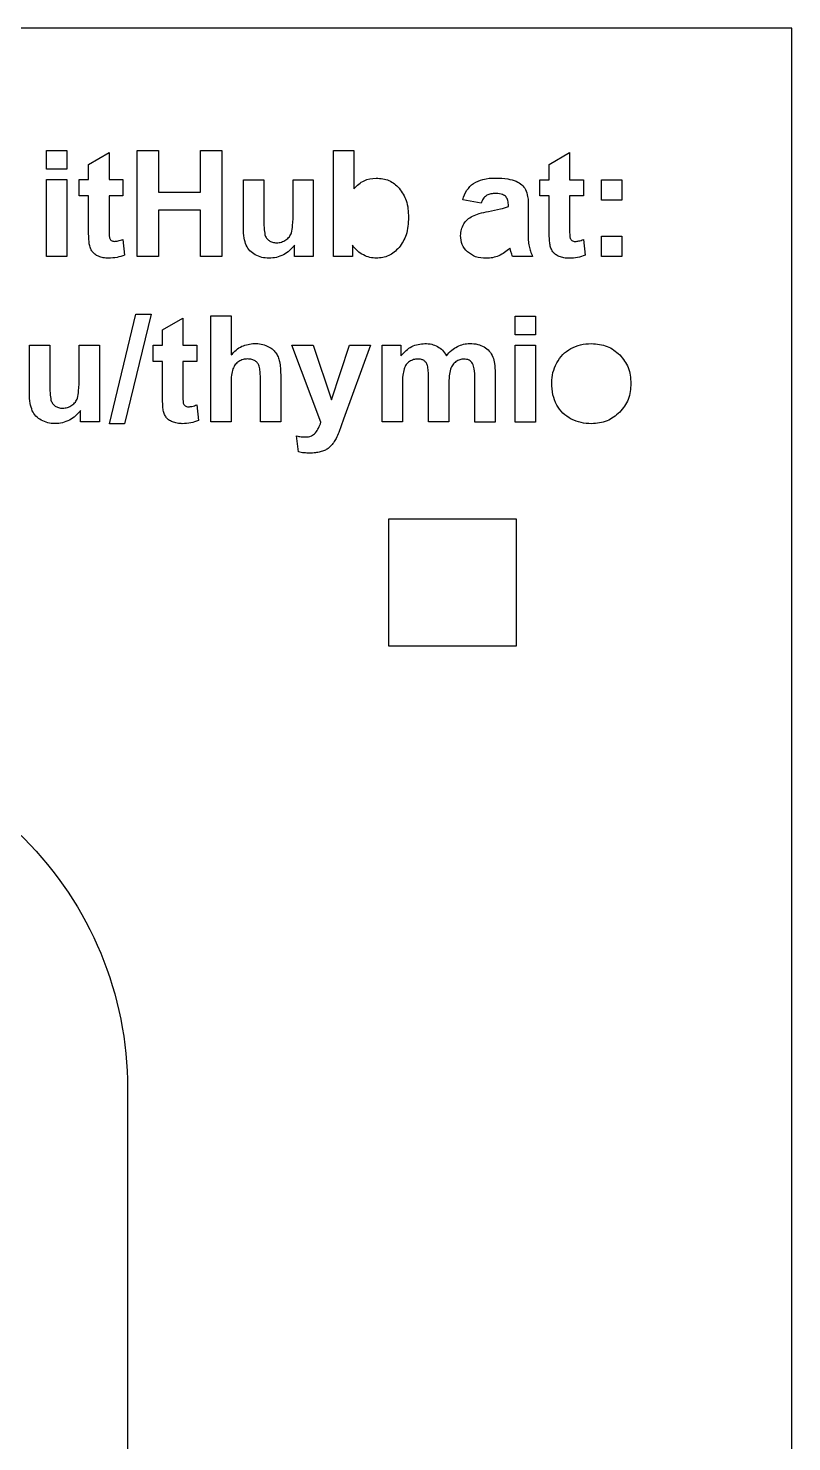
# Model space of a CAD drawing. Header units: millimetres. Extents: x -64 to 866, y -10 to 790.
# Drawn here: x 757.9 to 866, y 590 to 790 of the extents above; entities that cross this region are included whole.
import ezdxf

# ---------------------------------------------------------------- set-up
doc = ezdxf.new("R2010")
doc.units = ezdxf.units.MM
doc.layers.get('0').update_dxf_attribs({"linetype": 'CONTINUOUS'})

msp = doc.modelspace()

# ---------------------------------------------------------------- linework, layer by layer
for p, q in [((766.49, 770.74), (769.38, 772.41)), ((769.38, 772.41), (769.38, 768.58)), ((801.15, 757.7), (801.15, 772.7)), ((801.15, 772.7), (804.02, 772.7)), ((804.02, 772.7), (804.02, 767.3)), ((831.68, 770.72), (834.57, 772.4)), ((834.57, 772.4), (834.57, 768.56)), ((766.49, 768.58), (766.49, 770.74)), ((831.68, 768.56), (831.68, 770.72)), ((765.17, 766.29), (765.17, 768.58)), ((765.17, 768.58), (766.49, 768.58)), ((769.38, 768.58), (771.34, 768.58)), ((771.34, 768.58), (771.34, 766.28)), ((788.41, 761.69), (788.41, 768.57)), ((788.41, 768.57), (791.28, 768.57)), ((791.28, 768.57), (791.28, 763.58)), ((795.42, 763.98), (795.42, 768.57)), ((795.42, 768.57), (798.29, 768.57)), ((798.29, 768.57), (798.29, 757.7)), ((830.36, 766.27), (830.36, 768.56)), ((830.36, 768.56), (831.68, 768.56)), ((834.57, 768.56), (836.53, 768.56)), ((836.53, 768.56), (836.53, 766.27)), ((766.49, 766.28), (765.17, 766.29)), ((766.49, 761.55), (766.49, 766.28)), ((771.34, 766.28), (769.38, 766.28)), ((769.38, 766.28), (769.38, 761.9)), ((831.68, 766.27), (830.36, 766.27)), ((831.68, 761.53), (831.68, 766.27)), ((834.57, 766.27), (834.56, 761.89)), ((836.53, 766.27), (834.57, 766.27)), ((822.04, 765.25), (819.43, 765.72)), ((825.89, 764.78), (825.89, 765.07)), ((828.71, 764.62), (828.68, 761.26)), ((771.33, 760.12), (771.58, 757.89)), ((836.52, 760.11), (836.76, 757.88)), ((795.62, 757.7), (795.62, 759.33)), ((803.82, 759.3), (803.82, 757.7)), ((798.29, 757.7), (795.62, 757.7)), ((803.82, 757.7), (801.15, 757.7)), ((829.33, 757.69), (826.49, 757.69)), ((776.94, 747.32), (779.83, 749)), ((779.83, 749), (779.83, 745.16)), ((783.78, 734.3), (783.78, 749.3)), ((783.78, 749.3), (786.65, 749.29)), ((786.65, 749.29), (786.65, 743.78)), ((776.94, 745.16), (776.94, 747.32)), ((758.13, 738.29), (758.13, 745.17)), ((758.13, 745.17), (761, 745.17)), ((761, 745.17), (761, 740.17)), ((765.13, 740.58), (765.14, 745.17)), ((765.14, 745.17), (768.01, 745.17)), ((768.01, 745.17), (768.01, 734.3)), ((775.62, 742.87), (775.62, 745.16)), ((775.62, 745.16), (776.94, 745.16)), ((779.83, 745.16), (781.79, 745.16)), ((781.79, 745.16), (781.79, 742.87)), ((799.36, 734.26), (795.23, 745.16)), ((795.23, 745.16), (798.29, 745.16)), ((798.29, 745.16), (800.88, 737.44)), ((800.88, 737.44), (803.42, 745.16)), ((806.4, 745.16), (802.56, 734.7)), ((803.42, 745.16), (806.4, 745.16)), ((808.03, 734.29), (808.03, 745.15)), ((808.03, 745.15), (810.68, 745.15)), ((810.68, 745.15), (810.68, 743.67)), ((776.94, 742.87), (775.62, 742.87)), ((776.94, 738.13), (776.94, 742.87)), ((781.79, 742.87), (779.83, 742.87)), ((779.83, 742.87), (779.83, 738.49)), ((790.79, 734.29), (790.8, 740.03)), ((793.67, 740.67), (793.67, 734.29)), ((814.59, 734.29), (814.6, 740.24)), ((821.13, 734.28), (821.13, 740.5)), ((824.01, 741.23), (824.01, 734.28)), ((786.65, 739.74), (786.65, 734.29)), ((810.9, 739.57), (810.9, 734.29)), ((817.47, 739.5), (817.47, 734.29)), ((781.78, 736.71), (782.03, 734.48)), ((765.34, 734.3), (765.34, 735.93)), ((768.01, 734.3), (765.34, 734.3)), ((786.65, 734.29), (783.78, 734.3)), ((793.67, 734.29), (790.79, 734.29)), ((802.56, 734.7), (801.88, 732.81)), ((810.9, 734.29), (808.03, 734.29)), ((817.47, 734.29), (814.59, 734.29)), ((824.01, 734.28), (821.13, 734.28)), ((796.18, 730.06), (795.92, 732.31))]:
    msp.add_line(p, q)
for points in [[(399.5, 740), (399.5, 790), (-64, 790), (-64, -10), (8, -10), (8, 0), (-1, 0), (-1, 50), (803, 50), (803, 0), (794, 0), (794, -10), (866, -10), (866, 790), (402.5, 790), (402.5, 740)], [(763.41, 772.71), (763.41, 770.05), (760.54, 770.05), (760.54, 772.71)], [(776.4, 764.27), (776.39, 757.71), (773.37, 757.71), (773.37, 772.71), (776.4, 772.71), (776.4, 766.8), (782.33, 766.8), (782.33, 772.71), (785.36, 772.71), (785.36, 757.71), (782.33, 757.71), (782.33, 764.26)], [(763.41, 768.58), (763.41, 757.71), (760.54, 757.71), (760.54, 768.58)], [(841.95, 768.56), (841.95, 765.68), (839.08, 765.68), (839.08, 768.56)], [(841.95, 760.56), (841.95, 757.69), (839.08, 757.69), (839.08, 760.57)], [(775.33, 749.55), (771.57, 734.04), (769.45, 734.04), (773.17, 749.55)], [(829.75, 749.28), (829.75, 746.62), (826.88, 746.62), (826.88, 749.28)], [(829.75, 745.15), (829.75, 734.28), (826.87, 734.28), (826.88, 745.15)], [(808.99, 702.58), (808.99, 720.58), (826.99, 720.58), (826.99, 702.58)]]:
    msp.add_lwpolyline(points, close=True)
msp.add_lwpolyline([(80, 690), (722, 690, -0.414214), (772, 640), (772, 130, -0.414214), (722, 80), (80, 80, -0.414214), (30, 130), (30, 640, -0.414214)], format="xyb", close=True)
for points, knots in [([(804.02, 767.3), (804.48, 767.74), (805.36, 768.6), (806.58, 768.74), (807.18, 768.81)], [0, 0, 0, 0, 0.1844168, 0.3584379, 0.3584379, 0.3584379, 0.3584379]), ([(807.18, 768.81), (807.81, 768.75), (809.06, 768.64), (810, 767.79), (810.46, 767.37)], [0, 0, 0, 0, 0.1848851, 0.367254, 0.367254, 0.367254, 0.367254]), ([(819.43, 765.72), (819.59, 766.2), (819.9, 767.11), (820.61, 767.75), (820.95, 768.05)], [0, 0, 0, 0, 0.1496039, 0.2824071, 0.2824071, 0.2824071, 0.2824071]), ([(820.95, 768.05), (821.38, 768.27), (822.38, 768.77), (823.51, 768.79), (824.14, 768.81)], [0, 0, 0, 0, 0.1450998, 0.3317729, 0.3317729, 0.3317729, 0.3317729]), ([(824.14, 768.81), (824.71, 768.8), (825.69, 768.79), (826.61, 768.48), (827, 768.35)], [0, 0, 0, 0, 0.1681904, 0.2916958, 0.2916958, 0.2916958, 0.2916958]), ([(827, 768.35), (827.29, 768.2), (827.82, 767.91), (828.17, 767.42), (828.33, 767.19)], [0, 0, 0, 0, 0.0953979, 0.178015, 0.178015, 0.178015, 0.178015]), ([(810.46, 767.37), (810.84, 766.81), (811.67, 765.56), (811.73, 764.06), (811.76, 763.24)], [0, 0, 0, 0, 0.2003913, 0.4403646, 0.4403646, 0.4403646, 0.4403646]), ([(822.74, 766.31), (822.6, 766.17), (822.28, 765.88), (822.13, 765.47), (822.04, 765.25)], [0, 0, 0, 0, 0.0569161, 0.1281976, 0.1281976, 0.1281976, 0.1281976]), ([(823.93, 766.61), (823.7, 766.6), (823.28, 766.59), (822.91, 766.39), (822.74, 766.31)], [0, 0, 0, 0, 0.0687139, 0.1248916, 0.1248916, 0.1248916, 0.1248916]), ([(825.48, 766.25), (825.29, 766.36), (824.81, 766.61), (824.26, 766.61), (823.93, 766.61)], [0, 0, 0, 0, 0.0647496, 0.1605701, 0.1605701, 0.1605701, 0.1605701]), ([(825.89, 765.07), (825.88, 765.32), (825.87, 765.76), (825.6, 766.1), (825.48, 766.25)], [0, 0, 0, 0, 0.0717174, 0.1280172, 0.1280172, 0.1280172, 0.1280172]), ([(828.33, 767.19), (828.44, 766.87), (828.72, 766.03), (828.72, 765.15), (828.71, 764.62)], [0, 0, 0, 0, 0.1034605, 0.2617068, 0.2617068, 0.2617068, 0.2617068]), ([(820.81, 763.41), (821.13, 763.54), (821.87, 763.84), (822.65, 763.99), (823.09, 764.08)], [0, 0, 0, 0, 0.103276, 0.2387518, 0.2387518, 0.2387518, 0.2387518]), ([(823.09, 764.08), (823.67, 764.19), (824.61, 764.36), (825.53, 764.66), (825.89, 764.78)], [0, 0, 0, 0, 0.1744933, 0.2884073, 0.2884073, 0.2884073, 0.2884073]), ([(791.28, 763.58), (791.28, 762.96), (791.26, 762.02), (791.4, 761.09), (791.44, 760.77)], [0, 0, 0, 0, 0.1848567, 0.2816426, 0.2816426, 0.2816426, 0.2816426]), ([(795.2, 761.05), (795.26, 761.4), (795.44, 762.36), (795.43, 763.35), (795.42, 763.98)], [0, 0, 0, 0, 0.1044653, 0.2944713, 0.2944713, 0.2944713, 0.2944713]), ([(811.76, 763.24), (811.72, 762.4), (811.66, 760.84), (810.82, 759.55), (810.43, 758.96)], [0, 0, 0, 0, 0.2485509, 0.4562537, 0.4562537, 0.4562537, 0.4562537]), ([(819.13, 760.66), (819.15, 760.96), (819.18, 761.54), (819.45, 762.05), (819.57, 762.31)], [0, 0, 0, 0, 0.0877909, 0.1716765, 0.1716765, 0.1716765, 0.1716765]), ([(819.57, 762.31), (819.74, 762.53), (820.07, 762.99), (820.56, 763.27), (820.81, 763.41)], [0, 0, 0, 0, 0.0827469, 0.16735, 0.16735, 0.16735, 0.16735]), ([(766.58, 759.52), (766.56, 759.77), (766.49, 760.45), (766.49, 761.12), (766.49, 761.55)], [0, 0, 0, 0, 0.0760304, 0.2029272, 0.2029272, 0.2029272, 0.2029272]), ([(769.38, 761.9), (769.37, 761.55), (769.37, 761.04), (769.42, 760.52), (769.43, 760.35)], [0, 0, 0, 0, 0.1052703, 0.1552017, 0.1552017, 0.1552017, 0.1552017]), ([(769.43, 760.35), (769.46, 760.28), (769.51, 760.14), (769.63, 760.04), (769.69, 759.99)], [0, 0, 0, 0, 0.02209105, 0.04515407, 0.04515407, 0.04515407, 0.04515407]), ([(770.17, 759.85), (770.34, 759.87), (770.73, 759.91), (771.11, 760.04), (771.33, 760.12)], [0, 0, 0, 0, 0.0493444, 0.1192504, 0.1192504, 0.1192504, 0.1192504]), ([(788.8, 759.29), (788.68, 759.63), (788.43, 760.41), (788.41, 761.23), (788.41, 761.69)], [0, 0, 0, 0, 0.1076238, 0.2448204, 0.2448204, 0.2448204, 0.2448204]), ([(791.44, 760.77), (791.5, 760.61), (791.63, 760.28), (791.89, 760.06), (792.02, 759.95)], [0, 0, 0, 0, 0.0514268, 0.1016167, 0.1016167, 0.1016167, 0.1016167]), ([(793.08, 759.65), (793.32, 759.66), (793.79, 759.7), (794.2, 759.93), (794.4, 760.05)], [0, 0, 0, 0, 0.070559, 0.139713, 0.139713, 0.139713, 0.139713]), ([(794.4, 760.05), (794.58, 760.19), (794.93, 760.46), (795.11, 760.86), (795.2, 761.05)], [0, 0, 0, 0, 0.0668021, 0.1297838, 0.1297838, 0.1297838, 0.1297838]), ([(820.1, 758.36), (819.82, 758.69), (819.25, 759.35), (819.17, 760.22), (819.13, 760.66)], [0, 0, 0, 0, 0.1260381, 0.2554469, 0.2554469, 0.2554469, 0.2554469]), ([(828.68, 761.26), (828.68, 760.85), (828.68, 760.14), (828.78, 759.44), (828.82, 759.15)], [0, 0, 0, 0, 0.1244938, 0.2119531, 0.2119531, 0.2119531, 0.2119531]), ([(831.77, 759.5), (831.74, 759.76), (831.67, 760.43), (831.68, 761.11), (831.68, 761.53)], [0, 0, 0, 0, 0.0760304, 0.2029272, 0.2029272, 0.2029272, 0.2029272]), ([(834.56, 761.89), (834.56, 761.54), (834.55, 761.02), (834.6, 760.5), (834.62, 760.34)], [0, 0, 0, 0, 0.1052703, 0.1552017, 0.1552017, 0.1552017, 0.1552017]), ([(834.62, 760.34), (834.65, 760.27), (834.7, 760.12), (834.82, 760.02), (834.88, 759.97)], [0, 0, 0, 0, 0.02209105, 0.04515407, 0.04515407, 0.04515407, 0.04515407]), ([(835.36, 759.83), (835.53, 759.85), (835.92, 759.89), (836.3, 760.03), (836.52, 760.11)], [0, 0, 0, 0, 0.0493444, 0.1192504, 0.1192504, 0.1192504, 0.1192504]), ([(766.99, 758.4), (766.9, 758.56), (766.7, 758.91), (766.62, 759.31), (766.58, 759.52)], [0, 0, 0, 0, 0.0546234, 0.1198587, 0.1198587, 0.1198587, 0.1198587]), ([(767.9, 757.73), (767.71, 757.81), (767.36, 757.98), (767.1, 758.27), (766.99, 758.4)], [0, 0, 0, 0, 0.0618266, 0.1149148, 0.1149148, 0.1149148, 0.1149148]), ([(769.69, 759.99), (769.76, 759.95), (769.91, 759.86), (770.08, 759.85), (770.17, 759.85)], [0, 0, 0, 0, 0.02459577, 0.05131088, 0.05131088, 0.05131088, 0.05131088]), ([(790.05, 757.94), (789.79, 758.11), (789.25, 758.46), (788.95, 759.02), (788.8, 759.29)], [0, 0, 0, 0, 0.0946559, 0.18717, 0.18717, 0.18717, 0.18717]), ([(792.02, 759.95), (792.17, 759.86), (792.5, 759.67), (792.88, 759.66), (793.08, 759.65)], [0, 0, 0, 0, 0.0526917, 0.1120077, 0.1120077, 0.1120077, 0.1120077]), ([(795.62, 759.33), (795.41, 759.05), (794.97, 758.5), (794.37, 758.14), (794.06, 757.96)], [0, 0, 0, 0, 0.1037494, 0.2093572, 0.2093572, 0.2093572, 0.2093572]), ([(805.38, 757.92), (805.08, 758.1), (804.48, 758.46), (804.04, 759.01), (803.82, 759.3)], [0, 0, 0, 0, 0.102134, 0.2095493, 0.2095493, 0.2095493, 0.2095493]), ([(810.43, 758.96), (809.97, 758.52), (809.07, 757.66), (807.82, 757.52), (807.21, 757.45)], [0, 0, 0, 0, 0.1850559, 0.3641426, 0.3641426, 0.3641426, 0.3641426]), ([(822.75, 757.45), (822.23, 757.48), (821.26, 757.53), (820.47, 758.1), (820.1, 758.36)], [0, 0, 0, 0, 0.151742, 0.2850399, 0.2850399, 0.2850399, 0.2850399]), ([(826.11, 758.88), (825.87, 758.66), (825.39, 758.23), (824.81, 757.94), (824.54, 757.81)], [0, 0, 0, 0, 0.0986807, 0.1915291, 0.1915291, 0.1915291, 0.1915291]), ([(826.21, 758.54), (826.19, 758.61), (826.16, 758.73), (826.13, 758.84), (826.11, 758.88)], [0, 0, 0, 0, 0.02210059, 0.03528614, 0.03528614, 0.03528614, 0.03528614]), ([(826.49, 757.69), (826.45, 757.81), (826.35, 758.09), (826.26, 758.38), (826.21, 758.54)], [0, 0, 0, 0, 0.03770075, 0.08932481, 0.08932481, 0.08932481, 0.08932481]), ([(828.82, 759.15), (828.88, 758.91), (829, 758.41), (829.22, 757.94), (829.33, 757.69)], [0, 0, 0, 0, 0.0732067, 0.1549937, 0.1549937, 0.1549937, 0.1549937]), ([(832.17, 758.38), (832.08, 758.54), (831.88, 758.89), (831.81, 759.29), (831.77, 759.5)], [0, 0, 0, 0, 0.0546234, 0.1198587, 0.1198587, 0.1198587, 0.1198587]), ([(833.09, 757.71), (832.9, 757.79), (832.55, 757.96), (832.29, 758.25), (832.17, 758.38)], [0, 0, 0, 0, 0.0618266, 0.1149148, 0.1149148, 0.1149148, 0.1149148]), ([(834.88, 759.97), (834.95, 759.93), (835.1, 759.84), (835.27, 759.84), (835.36, 759.83)], [0, 0, 0, 0, 0.02459577, 0.05131088, 0.05131088, 0.05131088, 0.05131088]), ([(769.3, 757.46), (769.05, 757.47), (768.57, 757.49), (768.12, 757.65), (767.9, 757.73)], [0, 0, 0, 0, 0.074216, 0.1432991, 0.1432991, 0.1432991, 0.1432991]), ([(771.58, 757.89), (771.22, 757.77), (770.49, 757.51), (769.71, 757.48), (769.3, 757.46)], [0, 0, 0, 0, 0.1116743, 0.2323774, 0.2323774, 0.2323774, 0.2323774]), ([(792.02, 757.46), (791.67, 757.48), (790.98, 757.51), (790.36, 757.8), (790.05, 757.94)], [0, 0, 0, 0, 0.1045449, 0.2039192, 0.2039192, 0.2039192, 0.2039192]), ([(794.06, 757.96), (793.73, 757.81), (793.08, 757.52), (792.37, 757.48), (792.02, 757.46)], [0, 0, 0, 0, 0.1062528, 0.2117517, 0.2117517, 0.2117517, 0.2117517]), ([(807.21, 757.45), (806.9, 757.48), (806.26, 757.52), (805.68, 757.78), (805.38, 757.92)], [0, 0, 0, 0, 0.0931979, 0.1908479, 0.1908479, 0.1908479, 0.1908479]), ([(824.54, 757.81), (824.25, 757.7), (823.67, 757.49), (823.06, 757.46), (822.75, 757.45)], [0, 0, 0, 0, 0.09078, 0.1835592, 0.1835592, 0.1835592, 0.1835592]), ([(834.49, 757.45), (834.24, 757.46), (833.76, 757.47), (833.31, 757.63), (833.09, 757.71)], [0, 0, 0, 0, 0.074216, 0.1432991, 0.1432991, 0.1432991, 0.1432991]), ([(836.76, 757.88), (836.41, 757.75), (835.68, 757.49), (834.9, 757.46), (834.49, 757.45)], [0, 0, 0, 0, 0.1116743, 0.2323774, 0.2323774, 0.2323774, 0.2323774]), ([(786.65, 743.78), (787.13, 744.25), (788.06, 745.18), (789.35, 745.33), (789.98, 745.41)], [0, 0, 0, 0, 0.1954691, 0.3798397, 0.3798397, 0.3798397, 0.3798397]), ([(789.98, 745.41), (790.3, 745.39), (790.91, 745.37), (791.49, 745.14), (791.77, 745.04)], [0, 0, 0, 0, 0.0948352, 0.1838992, 0.1838992, 0.1838992, 0.1838992]), ([(791.77, 745.04), (792.01, 744.91), (792.48, 744.68), (792.81, 744.28), (792.97, 744.09)], [0, 0, 0, 0, 0.0815751, 0.1540275, 0.1540275, 0.1540275, 0.1540275]), ([(792.97, 744.09), (793.1, 743.9), (793.34, 743.5), (793.46, 743.05), (793.52, 742.83)], [0, 0, 0, 0, 0.0692961, 0.1391093, 0.1391093, 0.1391093, 0.1391093]), ([(810.68, 743.67), (811.16, 744.17), (812.09, 745.15), (813.42, 745.32), (814.07, 745.4)], [0, 0, 0, 0, 0.2026995, 0.3906347, 0.3906347, 0.3906347, 0.3906347]), ([(814.07, 745.4), (814.4, 745.38), (815.03, 745.36), (815.6, 745.09), (815.88, 744.97)], [0, 0, 0, 0, 0.0980483, 0.1876915, 0.1876915, 0.1876915, 0.1876915]), ([(815.88, 744.97), (816.12, 744.8), (816.63, 744.46), (816.96, 743.94), (817.13, 743.67)], [0, 0, 0, 0, 0.0882588, 0.1826509, 0.1826509, 0.1826509, 0.1826509]), ([(817.13, 743.67), (817.37, 743.94), (817.82, 744.45), (818.4, 744.8), (818.68, 744.97)], [0, 0, 0, 0, 0.1063628, 0.2029196, 0.2029196, 0.2029196, 0.2029196]), ([(818.68, 744.97), (818.96, 745.09), (819.52, 745.34), (820.14, 745.38), (820.45, 745.4)], [0, 0, 0, 0, 0.0915506, 0.1835042, 0.1835042, 0.1835042, 0.1835042]), ([(820.45, 745.4), (820.82, 745.38), (821.53, 745.35), (822.17, 745.05), (822.48, 744.91)], [0, 0, 0, 0, 0.1111701, 0.2102089, 0.2102089, 0.2102089, 0.2102089]), ([(822.48, 744.91), (822.74, 744.73), (823.26, 744.35), (823.56, 743.78), (823.71, 743.48)], [0, 0, 0, 0, 0.0940143, 0.1914368, 0.1914368, 0.1914368, 0.1914368]), ([(832.74, 742.64), (833, 743.06), (833.51, 743.89), (834.33, 744.42), (834.74, 744.69)], [0, 0, 0, 0, 0.1457543, 0.2894091, 0.2894091, 0.2894091, 0.2894091]), ([(834.74, 744.69), (835.19, 744.89), (836.11, 745.31), (837.11, 745.37), (837.63, 745.39)], [0, 0, 0, 0, 0.1468562, 0.2999499, 0.2999499, 0.2999499, 0.2999499]), ([(837.63, 745.39), (838.41, 745.33), (839.92, 745.22), (841.1, 744.26), (841.67, 743.79)], [0, 0, 0, 0, 0.2278824, 0.4441237, 0.4441237, 0.4441237, 0.4441237]), ([(787.74, 742.86), (787.56, 742.72), (787.2, 742.45), (787.01, 742.03), (786.91, 741.81)], [0, 0, 0, 0, 0.065396, 0.1352869, 0.1352869, 0.1352869, 0.1352869]), ([(789.02, 743.21), (788.79, 743.19), (788.34, 743.17), (787.93, 742.96), (787.74, 742.86)], [0, 0, 0, 0, 0.0683428, 0.1338731, 0.1338731, 0.1338731, 0.1338731]), ([(790.06, 742.93), (789.9, 743.01), (789.58, 743.18), (789.21, 743.2), (789.02, 743.21)], [0, 0, 0, 0, 0.0509176, 0.108489, 0.108489, 0.108489, 0.108489]), ([(790.63, 742.2), (790.57, 742.35), (790.44, 742.64), (790.18, 742.84), (790.06, 742.93)], [0, 0, 0, 0, 0.04710839, 0.0945559, 0.0945559, 0.0945559, 0.0945559]), ([(790.8, 740.03), (790.8, 740.5), (790.81, 741.23), (790.68, 741.95), (790.63, 742.2)], [0, 0, 0, 0, 0.1397258, 0.2179463, 0.2179463, 0.2179463, 0.2179463]), ([(793.52, 742.83), (793.57, 742.53), (793.67, 741.81), (793.67, 741.09), (793.67, 740.67)], [0, 0, 0, 0, 0.089457, 0.2166426, 0.2166426, 0.2166426, 0.2166426]), ([(811.9, 742.84), (811.73, 742.71), (811.39, 742.43), (811.22, 742.02), (811.13, 741.81)], [0, 0, 0, 0, 0.0632323, 0.1302147, 0.1302147, 0.1302147, 0.1302147]), ([(813.09, 743.2), (812.88, 743.18), (812.45, 743.16), (812.08, 742.95), (811.9, 742.84)], [0, 0, 0, 0, 0.063814, 0.1264002, 0.1264002, 0.1264002, 0.1264002]), ([(813.97, 742.97), (813.84, 743.04), (813.57, 743.18), (813.26, 743.19), (813.09, 743.2)], [0, 0, 0, 0, 0.04156934, 0.09138393, 0.09138393, 0.09138393, 0.09138393]), ([(814.44, 742.29), (814.39, 742.43), (814.28, 742.7), (814.07, 742.88), (813.97, 742.97)], [0, 0, 0, 0, 0.04467461, 0.08455708, 0.08455708, 0.08455708, 0.08455708]), ([(814.6, 740.24), (814.6, 740.68), (814.61, 741.37), (814.49, 742.04), (814.44, 742.29)], [0, 0, 0, 0, 0.1305134, 0.205583, 0.205583, 0.205583, 0.205583]), ([(818.47, 742.83), (818.31, 742.69), (817.96, 742.39), (817.79, 741.97), (817.71, 741.75)], [0, 0, 0, 0, 0.0644803, 0.1342629, 0.1342629, 0.1342629, 0.1342629]), ([(819.61, 743.2), (819.41, 743.18), (819, 743.15), (818.65, 742.94), (818.47, 742.83)], [0, 0, 0, 0, 0.0592941, 0.1208428, 0.1208428, 0.1208428, 0.1208428]), ([(820.84, 742.58), (820.68, 742.76), (820.36, 743.13), (819.87, 743.18), (819.61, 743.2)], [0, 0, 0, 0, 0.0684484, 0.142199, 0.142199, 0.142199, 0.142199]), ([(821.13, 740.5), (821.14, 740.94), (821.15, 741.66), (820.92, 742.33), (820.84, 742.58)], [0, 0, 0, 0, 0.1332219, 0.2121411, 0.2121411, 0.2121411, 0.2121411]), ([(823.71, 743.48), (823.8, 743.18), (824.01, 742.45), (824.01, 741.68), (824.01, 741.23)], [0, 0, 0, 0, 0.093744, 0.2279872, 0.2279872, 0.2279872, 0.2279872]), ([(832.03, 739.87), (832.06, 740.35), (832.13, 741.31), (832.53, 742.19), (832.74, 742.64)], [0, 0, 0, 0, 0.1420456, 0.2883063, 0.2883063, 0.2883063, 0.2883063]), ([(841.67, 743.79), (842.13, 743.21), (843.07, 742.03), (843.19, 740.52), (843.24, 739.74)], [0, 0, 0, 0, 0.2163604, 0.4432454, 0.4432454, 0.4432454, 0.4432454]), ([(761, 740.17), (760.99, 739.56), (760.98, 738.62), (761.11, 737.69), (761.16, 737.37)], [0, 0, 0, 0, 0.1848568, 0.2816426, 0.2816426, 0.2816426, 0.2816426]), ([(764.92, 737.65), (764.98, 737.99), (765.15, 738.96), (765.14, 739.95), (765.13, 740.58)], [0, 0, 0, 0, 0.1044649, 0.2944708, 0.2944708, 0.2944708, 0.2944708]), ([(786.91, 741.81), (786.84, 741.52), (786.66, 740.84), (786.65, 740.14), (786.65, 739.74)], [0, 0, 0, 0, 0.0890213, 0.2095509, 0.2095509, 0.2095509, 0.2095509]), ([(811.13, 741.81), (811.07, 741.51), (810.9, 740.77), (810.9, 740.02), (810.9, 739.57)], [0, 0, 0, 0, 0.0914301, 0.2258474, 0.2258474, 0.2258474, 0.2258474]), ([(817.71, 741.75), (817.64, 741.45), (817.47, 740.71), (817.47, 739.95), (817.47, 739.5)], [0, 0, 0, 0, 0.0933866, 0.2264041, 0.2264041, 0.2264041, 0.2264041]), ([(758.51, 735.89), (758.4, 736.23), (758.14, 737.01), (758.13, 737.83), (758.13, 738.29)], [0, 0, 0, 0, 0.1076251, 0.2448217, 0.2448217, 0.2448217, 0.2448217]), ([(777.03, 736.11), (777.01, 736.36), (776.94, 737.03), (776.94, 737.71), (776.94, 738.13)], [0, 0, 0, 0, 0.0760302, 0.202927, 0.202927, 0.202927, 0.202927]), ([(779.83, 738.49), (779.82, 738.14), (779.82, 737.62), (779.87, 737.11), (779.88, 736.94)], [0, 0, 0, 0, 0.1052703, 0.1552015, 0.1552015, 0.1552015, 0.1552015]), ([(832.74, 736.69), (832.53, 737.17), (832.09, 738.18), (832.05, 739.28), (832.03, 739.87)], [0, 0, 0, 0, 0.1540396, 0.3279848, 0.3279848, 0.3279848, 0.3279848]), ([(843.24, 739.74), (843.18, 738.96), (843.07, 737.44), (842.12, 736.24), (841.65, 735.66)], [0, 0, 0, 0, 0.2289676, 0.447671, 0.447671, 0.447671, 0.447671]), ([(761.16, 737.37), (761.22, 737.2), (761.35, 736.88), (761.61, 736.66), (761.74, 736.55)], [0, 0, 0, 0, 0.0514251, 0.1016177, 0.1016177, 0.1016177, 0.1016177]), ([(761.74, 736.55), (761.89, 736.46), (762.22, 736.27), (762.6, 736.25), (762.8, 736.24)], [0, 0, 0, 0, 0.0526881, 0.1120079, 0.1120079, 0.1120079, 0.1120079]), ([(762.8, 736.24), (763.04, 736.26), (763.51, 736.29), (763.92, 736.53), (764.12, 736.65)], [0, 0, 0, 0, 0.0705591, 0.139713, 0.139713, 0.139713, 0.139713]), ([(764.12, 736.65), (764.3, 736.79), (764.64, 737.06), (764.83, 737.46), (764.92, 737.65)], [0, 0, 0, 0, 0.0667992, 0.1297827, 0.1297827, 0.1297827, 0.1297827]), ([(777.44, 734.99), (777.35, 735.15), (777.15, 735.5), (777.07, 735.89), (777.03, 736.11)], [0, 0, 0, 0, 0.0546251, 0.1198605, 0.1198605, 0.1198605, 0.1198605]), ([(779.88, 736.94), (779.91, 736.87), (779.96, 736.73), (780.08, 736.63), (780.14, 736.58)], [0, 0, 0, 0, 0.02209138, 0.04515431, 0.04515431, 0.04515431, 0.04515431]), ([(780.14, 736.58), (780.21, 736.54), (780.36, 736.45), (780.53, 736.44), (780.62, 736.43)], [0, 0, 0, 0, 0.02459577, 0.05131087, 0.05131087, 0.05131087, 0.05131087]), ([(780.62, 736.43), (780.79, 736.45), (781.19, 736.49), (781.56, 736.63), (781.78, 736.71)], [0, 0, 0, 0, 0.0493444, 0.1192503, 0.1192503, 0.1192503, 0.1192503]), ([(834.8, 734.71), (834.37, 734.96), (833.53, 735.46), (833, 736.28), (832.74, 736.69)], [0, 0, 0, 0, 0.1455081, 0.2893972, 0.2893972, 0.2893972, 0.2893972]), ([(759.77, 734.54), (759.5, 734.71), (758.97, 735.06), (758.66, 735.61), (758.51, 735.89)], [0, 0, 0, 0, 0.0946527, 0.1871668, 0.1871668, 0.1871668, 0.1871668]), ([(761.74, 734.06), (761.38, 734.07), (760.7, 734.11), (760.08, 734.4), (759.77, 734.54)], [0, 0, 0, 0, 0.1045487, 0.203923, 0.203923, 0.203923, 0.203923]), ([(763.78, 734.56), (763.45, 734.41), (762.8, 734.12), (762.09, 734.08), (761.74, 734.06)], [0, 0, 0, 0, 0.1062493, 0.2117481, 0.2117481, 0.2117481, 0.2117481]), ([(765.34, 735.93), (765.12, 735.65), (764.69, 735.1), (764.08, 734.74), (763.78, 734.56)], [0, 0, 0, 0, 0.1037519, 0.2093598, 0.2093598, 0.2093598, 0.2093598]), ([(778.35, 734.31), (778.16, 734.4), (777.81, 734.56), (777.56, 734.85), (777.44, 734.99)], [0, 0, 0, 0, 0.0618265, 0.1149147, 0.1149147, 0.1149147, 0.1149147]), ([(779.75, 734.05), (779.51, 734.06), (779.03, 734.08), (778.57, 734.24), (778.35, 734.31)], [0, 0, 0, 0, 0.0742122, 0.1432918, 0.1432918, 0.1432918, 0.1432918]), ([(782.03, 734.48), (781.67, 734.35), (780.94, 734.09), (780.16, 734.07), (779.75, 734.05)], [0, 0, 0, 0, 0.1116779, 0.232381, 0.232381, 0.232381, 0.232381]), ([(798.62, 732.76), (798.77, 732.98), (799.1, 733.44), (799.27, 733.98), (799.36, 734.26)], [0, 0, 0, 0, 0.0792321, 0.1679104, 0.1679104, 0.1679104, 0.1679104]), ([(837.65, 734.03), (837.15, 734.06), (836.16, 734.12), (835.25, 734.51), (834.8, 734.71)], [0, 0, 0, 0, 0.1469083, 0.2948698, 0.2948698, 0.2948698, 0.2948698]), ([(841.65, 735.66), (841.08, 735.18), (839.92, 734.22), (838.41, 734.1), (837.65, 734.03)], [0, 0, 0, 0, 0.2169933, 0.4415621, 0.4415621, 0.4415621, 0.4415621]), ([(795.92, 732.31), (796.13, 732.27), (796.54, 732.19), (796.95, 732.18), (797.14, 732.17)], [0, 0, 0, 0, 0.0649756, 0.1226278, 0.1226278, 0.1226278, 0.1226278]), ([(797.14, 732.17), (797.44, 732.19), (798.01, 732.22), (798.43, 732.59), (798.62, 732.76)], [0, 0, 0, 0, 0.0884582, 0.1638536, 0.1638536, 0.1638536, 0.1638536]), ([(801.88, 732.81), (801.76, 732.52), (801.56, 732.02), (801.28, 731.56), (801.15, 731.35)], [0, 0, 0, 0, 0.0916817, 0.1624347, 0.1624347, 0.1624347, 0.1624347]), ([(797.8, 729.88), (797.53, 729.89), (796.98, 729.9), (796.44, 730), (796.18, 730.06)], [0, 0, 0, 0, 0.0822264, 0.1638498, 0.1638498, 0.1638498, 0.1638498]), ([(799.27, 730.05), (799.04, 730), (798.56, 729.9), (798.06, 729.89), (797.8, 729.88)], [0, 0, 0, 0, 0.0704101, 0.1481685, 0.1481685, 0.1481685, 0.1481685]), ([(800.37, 730.54), (800.2, 730.44), (799.86, 730.23), (799.47, 730.12), (799.27, 730.05)], [0, 0, 0, 0, 0.056856, 0.1202426, 0.1202426, 0.1202426, 0.1202426]), ([(801.15, 731.35), (801.04, 731.2), (800.81, 730.89), (800.51, 730.65), (800.37, 730.54)], [0, 0, 0, 0, 0.0584664, 0.1137095, 0.1137095, 0.1137095, 0.1137095])]:
    msp.add_open_spline(points, degree=3, knots=knots)

doc.saveas('drawing.dxf')
